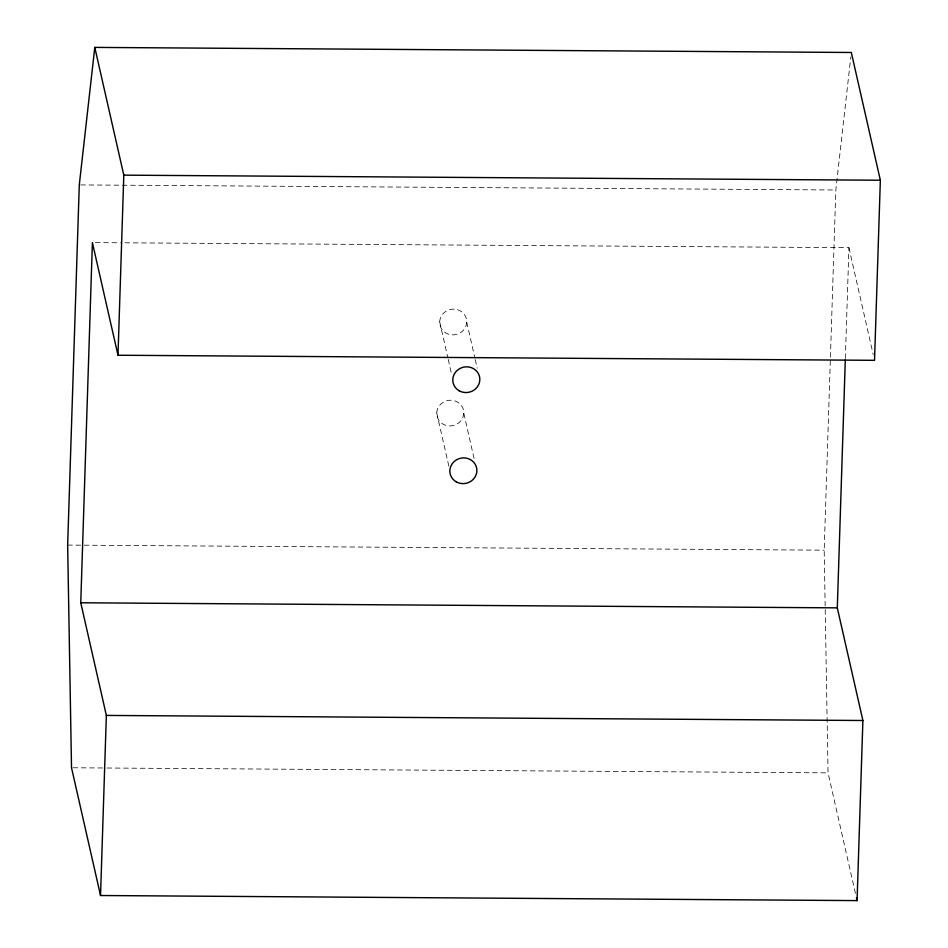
<?xml version="1.0" encoding="UTF-8"?>
<svg xmlns="http://www.w3.org/2000/svg" width="948" height="948" viewBox="0 0 948 948"><rect width="100%" height="100%" fill="white"/><g stroke="black" fill="none" stroke-linecap="round" stroke-linejoin="round"><path stroke-width="0.71" stroke-dasharray="4.74 3.56" d="M855.44 893.419L828.042 772.845L824.191 550.172L835.828 189.991L850.83 56.868M845.355 358.391L848.934 247.677L120.526 242.783M80.77 184.919L835.828 189.991M95.357 242.617L119.045 242.771M67.652 545.088L824.191 550.172M72.996 767.773L105.56 767.999M107.041 768.01L828.042 772.845M848.934 247.677L873.215 354.552M466.724 322.095A13.556 12.822 -12.8 0 1 446.093 333.104A13.556 12.822 -12.8 0 1 446.816 310.814A13.556 12.822 -12.8 0 1 466.724 322.095L474.912 358.154M475.244 359.588L477.211 368.251M463.785 413.174A13.556 12.822 -12.8 0 1 443.154 424.171A13.556 12.822 -12.8 0 1 443.877 401.893A13.556 12.822 -12.8 0 1 463.785 413.174L474.261 459.318M439.706 321.917L447.894 357.965M448.226 359.411L451.497 373.832M436.755 412.984L448.89 466.345"/><path stroke-width="1.42" d="M100.535 895.516L106.354 715.42L80.758 602.774L92.394 242.593L117.99 355.239L874.53 360.323L880.348 180.238L851.316 52.484L94.788 47.4L79.288 184.907L67.652 545.088L71.515 767.761L100.535 895.516L857.075 900.6L862.893 720.504L837.297 607.858L845.308 359.873M117.99 355.239L123.809 175.155L94.788 47.4M123.809 175.155L880.348 180.238M80.758 602.774L837.297 607.858M106.354 715.42L862.893 720.504M856.423 897.732L857.075 900.6M459.199 390.789A13.556 12.822 -12.8 0 0 479.83 379.781A13.556 12.822 -12.8 0 0 459.922 368.511A13.556 12.822 -12.8 0 0 459.199 390.789M456.261 481.857A13.556 12.822 -12.8 0 0 476.891 470.86A13.556 12.822 -12.8 0 0 456.983 459.579A13.556 12.822 -12.8 0 0 456.261 481.857"/></g></svg>
